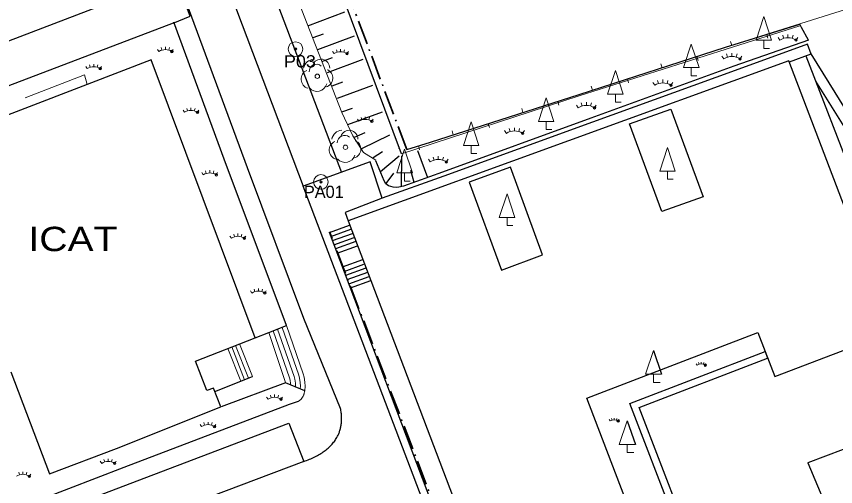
# Model space of a CAD drawing. Extents: x -89153 to -88764, y -100884 to -100462.
# Drawn here: x -89089.4 to -88988.5, y -100662.9 to -100605 of the extents above; entities that cross this region are included whole.
import ezdxf
from ezdxf.enums import TextEntityAlignment as Align

# ---------------------------------------------------------------- set-up
doc = ezdxf.new("R2010")
doc.units = 0
doc.header["$LTSCALE"] = 0.6
doc.header["$PDMODE"] = 32
doc.header["$PDSIZE"] = 0.3
doc.linetypes.add('DOT_DASHED', pattern=[7.7, 5, -1.2, 0.3, -1.2])
for name, color, linetype, lineweight in [('10', 7, 'Continuous', 25), ('11', 7, 'Continuous', 25), ('12', 7, 'Continuous', 25), ('18', 7, 'Continuous', 13), ('2', 7, 'Continuous', 13), ('20', 7, 'Continuous', 13), ('21', 7, 'Continuous', 13), ('23', 7, 'Continuous', 25), ('30', 7, 'Continuous', 25), ('31', 7, 'Continuous', 13), ('32', 7, 'Continuous', 13), ('35', 7, 'Continuous', 13), ('51', 7, 'Continuous', 13), ('52', 7, 'Continuous', 13)]:
    doc.layers.add(name, color=color, linetype=linetype, lineweight=lineweight)
doc.layers.add('60', color=7, linetype='Continuous')

msp = doc.modelspace()

# ---------------------------------------------------------------- linework, layer by layer
at = {"layer": '10'}
for p, q in [((-89049.336, -100624.245), (-89075.411, -100555.455)), ((-89106.034, -100614.037), (-89071.895, -100600.964)), ((-88992.192, -100609.88), (-88979.428, -100643.024)), ((-89026.372, -100698.55), (-89054.091, -100625.887))]:
    msp.add_line(p, q, dxfattribs=at)
for points in [[(-89070.09, -100605.835), (-89067.986, -100604.984), (-89085.366, -100559.267)], [(-89070.09, -100605.835), (-89118.588, -100624.317), (-89120.415, -100619.566)], [(-88930.563, -100618.441), (-88972.211, -100640.75), (-88991.56, -100609.639)], [(-89067.319, -100647.425), (-89060.002, -100644.541), (-89072.776, -100610.347), (-89080.658, -100613.393), (-89105.318, -100622.881), (-89101.674, -100632.689)], [(-88974.117, -100640.489), (-88977.445, -100634.635), (-88990.982, -100612.999)], [(-89008.428, -100666.827), (-89013.852, -100652.622), (-88997.233, -100646.233), (-88996.914, -100647.064)], [(-89090.041, -100648.739), (-89085.301, -100661.292), (-89077.057, -100658.148), (-89064.209, -100653.028), (-89065.131, -100650.731), (-89065.928, -100651.049), (-89067.319, -100647.425)], [(-89008.428, -100666.827), (-89007.572, -100666.574), (-89012.704, -100653.134), (-88996.914, -100647.064)]]:
    msp.add_lwpolyline(points, dxfattribs=at)
for points in [[(-88994.294, -100610.465), (-89048.547, -100630.179), (-89022.724, -100698.048), (-88993.99, -100687.115), (-88965.846, -100676.322), (-88969.116, -100667.581), (-88970.211, -100664.824), (-88974.584, -100653.351), (-88991.966, -100659.946), (-88989.585, -100665.6), (-89010.878, -100673.551), (-89012.964, -100668.165), (-89019.178, -100651.991), (-88998.13, -100643.9), (-88997.233, -100646.233), (-88996.011, -100649.305), (-88981.602, -100643.823)], [(-89009.951, -100629.012), (-89013.905, -100618.213), (-89008.808, -100616.412), (-89004.854, -100627.212)], [(-89028.56, -100623.565), (-89033.633, -100625.416), (-89029.678, -100636.216), (-89024.605, -100634.364)]]:
    msp.add_lwpolyline(points, close=True, dxfattribs=at)
at = {"layer": '11', "linetype": 'DOT_DASHED', "lineweight": 35}
msp.add_line((-89041.327, -100621.378), (-89058.521, -100575.772), dxfattribs=at)
msp.add_lwpolyline([(-89025.026, -100698.846), (-89032.31, -100679.788), (-89050.831, -100631.535)], dxfattribs=at)
at = {"layer": '12'}
for p, q in [((-89080.066, -100557.088), (-89054.091, -100625.887)), ((-89049.003, -100604.516), (-89053.536, -100606.201)), ((-89051.615, -100607.19), (-89052.909, -100607.67)), ((-89047.795, -100607.44), (-89052.328, -100609.125)), ((-89050.512, -100610.114), (-89051.806, -100610.594)), ((-89046.728, -100610.329), (-89051.146, -100611.971)), ((-89049.251, -100613.117), (-89050.545, -100613.597)), ((-89045.558, -100613.514), (-89049.912, -100615.132)), ((-89048.069, -100616.331), (-89049.363, -100616.811)), ((-89044.351, -100616.785), (-89048.624, -100618.373)), ((-89046.489, -100619.345), (-89047.813, -100619.92)), ((-89043.442, -100619.609), (-89046.917, -100621.324)), ((-89044.309, -100621.69), (-89045.449, -100622.423)), ((-89042.26, -100622.19), (-89044.553, -100624.117)), ((-89041.977, -100622.159), (-89042.032, -100625.988)), ((-89040.007, -100621.526), (-89038.775, -100624.829)), ((-89040.874, -100623.924), (-89040.458, -100625.427)), ((-89042.949, -100624.319), (-89043.925, -100625.585)), ((-89050.842, -100631.591), (-89048.367, -100630.697)), ((-89050.663, -100632.076), (-89048.194, -100631.183)), ((-89025.416, -100698.707), (-89050.858, -100631.58)), ((-89050.464, -100632.6), (-89048.007, -100631.717)), ((-89050.288, -100633.114), (-89047.786, -100632.217)), ((-89047.578, -100632.716), (-89050.086, -100633.622)), ((-89049.88, -100634.142), (-89047.391, -100633.258)), ((-89049.25, -100635.82), (-89046.734, -100634.92)), ((-89049.039, -100636.38), (-89046.63, -100635.482)), ((-89048.848, -100636.866), (-89046.339, -100635.961)), ((-89048.667, -100637.4), (-89046.132, -100636.489)), ((-89048.455, -100637.909), (-89045.952, -100637.008)), ((-89048.268, -100638.412), (-89045.765, -100637.508))]:
    msp.add_line(p, q, dxfattribs=at)
for points in [[(-89086.891, -100672.273), (-89088.693, -100667.555), (-89075.375, -100662.477), (-89055.851, -100655.045), (-89054.018, -100659.769)], [(-89054.018, -100659.769), (-89073.457, -100667.108), (-89086.891, -100672.273)]]:
    msp.add_lwpolyline(points, dxfattribs=at)
at = {"layer": '18'}
for p, q in [((-89001.325, -100608.579), (-89001.474, -100608.102)), ((-88997.03, -100607.236), (-88996.881, -100607.713)), ((-89005.61, -100609.953), (-89005.457, -100610.429)), ((-89009.893, -100611.333), (-89010.047, -100610.857)), ((-89014.176, -100612.713), (-89014.023, -100613.189)), ((-89018.459, -100614.093), (-89018.613, -100613.617)), ((-89022.745, -100615.467), (-89022.592, -100615.943)), ((-89027.031, -100616.837), (-89027.183, -100616.361)), ((-89031.317, -100618.207), (-89031.165, -100618.684)), ((-89035.604, -100619.577), (-89035.756, -100619.101)), ((-89039.894, -100620.934), (-89039.746, -100621.412))]:
    msp.add_line(p, q, dxfattribs=at)
for points in [[(-89041.327, -100621.378), (-89038.387, -100620.467), (-89020.116, -100614.627), (-89002.092, -100608.819), (-88911.301, -100580.279)], [(-89080.658, -100613.393), (-89081.009, -100612.224), (-89088.285, -100615.017)]]:
    msp.add_lwpolyline(points, dxfattribs=at)
at = {"layer": '18', "lineweight": 25}
msp.add_lwpolyline([(-89041.327, -100621.378), (-89038.387, -100620.467), (-89020.116, -100614.627), (-89002.092, -100608.819), (-88992.945, -100605.959)], dxfattribs=at)
at = {"layer": '2', "lineweight": 25}
for p, q in [((-88994.216, -100610.626), (-88991.56, -100609.639)), ((-89064.953, -100651.174), (-89060.321, -100649.315))]:
    msp.add_line(p, q, dxfattribs=at)
at = {"layer": '2'}
for p, q in [((-89061.907, -100645.292), (-89060.321, -100649.315)), ((-89063.348, -100645.86), (-89061.759, -100649.892)), ((-89062.875, -100645.673), (-89061.286, -100649.702)), ((-89062.391, -100645.483), (-89060.804, -100649.509))]:
    msp.add_line(p, q, dxfattribs=at)
at = {"layer": '2', "lineweight": 25}
msp.add_lwpolyline([(-88991.9, -100607.935), (-88992.749, -100606.363), (-88992.946, -100605.956)], dxfattribs=at)
at = {"layer": '2'}
for points in [[(-89056.669, -100643.268), (-89054.629, -100649.146), (-89054.528, -100649.515), (-89054.449, -100650.064), (-89054.419, -100650.498), (-89054.46, -100650.832)], [(-89056.118, -100643.057), (-89054.065, -100648.971), (-89053.949, -100649.395), (-89053.862, -100650.001), (-89053.826, -100650.513), (-89053.893, -100651.06)], [(-89058.322, -100643.901), (-89056.304, -100649.922), (-89056.271, -100650.043), (-89056.26, -100650.11)], [(-89057.772, -100643.69), (-89055.757, -100649.495), (-89055.685, -100649.756), (-89055.623, -100650.189), (-89055.611, -100650.371)], [(-89057.221, -100643.479), (-89055.193, -100649.321), (-89055.107, -100649.635), (-89055.036, -100650.126), (-89055.011, -100650.482), (-89055.026, -100650.605)]]:
    msp.add_lwpolyline(points, dxfattribs=at)
for centre in [(-89055.023, -100609.037), (-89051.898, -100625.378)]:
    msp.add_circle(centre, 0.9, dxfattribs=at)
for p in [(-89055.023, -100609.037), (-89051.898, -100625.378)]:
    msp.add_point(p, dxfattribs=at)
at = {"layer": '20'}
for p, q in [((-89071.841, -100609.337), (-89072.017, -100609.069)), ((-89071.465, -100609.161), (-89071.559, -100608.851)), ((-89071.041, -100609.097), (-89071.041, -100608.777)), ((-89070.627, -100609.157), (-89070.537, -100608.853)), ((-89070.241, -100609.337), (-89070.065, -100609.069)), ((-89049.901, -100609.425), (-89049.995, -100609.115)), ((-89049.477, -100609.361), (-89049.477, -100609.041)), ((-89049.063, -100609.421), (-89048.973, -100609.117)), ((-89050.277, -100609.601), (-89050.453, -100609.333)), ((-89048.677, -100609.601), (-89048.501, -100609.333)), ((-89080.286, -100611.268), (-89080.38, -100610.958)), ((-89079.862, -100611.204), (-89079.862, -100610.884)), ((-89079.448, -100611.264), (-89079.358, -100610.96)), ((-89080.662, -100611.444), (-89080.838, -100611.176)), ((-89079.062, -100611.444), (-89078.886, -100611.176)), ((-89068.691, -100616.816), (-89068.867, -100616.548)), ((-89068.315, -100616.64), (-89068.409, -100616.33)), ((-89067.891, -100616.576), (-89067.891, -100616.256)), ((-89067.477, -100616.636), (-89067.387, -100616.332)), ((-89067.091, -100616.816), (-89066.915, -100616.548)), ((-89047.231, -100617.922), (-89047.407, -100617.654)), ((-89046.855, -100617.746), (-89046.949, -100617.436)), ((-89046.431, -100617.682), (-89046.431, -100617.362)), ((-89046.017, -100617.742), (-89045.927, -100617.438)), ((-89045.631, -100617.922), (-89045.455, -100617.654)), ((-89066.381, -100624.505), (-89066.557, -100624.237)), ((-89066.005, -100624.329), (-89066.099, -100624.019)), ((-89065.581, -100624.265), (-89065.581, -100623.945)), ((-89065.167, -100624.325), (-89065.077, -100624.021)), ((-89064.781, -100624.505), (-89064.605, -100624.237)), ((-89062.915, -100632.3), (-89063.091, -100632.032)), ((-89062.539, -100632.124), (-89062.633, -100631.814)), ((-89062.115, -100632.06), (-89062.115, -100631.74)), ((-89061.701, -100632.12), (-89061.611, -100631.816)), ((-89061.315, -100632.3), (-89061.139, -100632.032)), ((-89060.395, -100639.041), (-89060.571, -100638.773)), ((-89060.019, -100638.865), (-89060.113, -100638.555)), ((-89059.595, -100638.801), (-89059.595, -100638.481)), ((-89059.181, -100638.861), (-89059.091, -100638.557)), ((-89058.795, -100639.041), (-89058.619, -100638.773)), ((-89005.583, -100647.911), (-89005.693, -100647.744)), ((-89005.347, -100647.8), (-89005.406, -100647.607)), ((-89005.083, -100647.761), (-89005.083, -100647.561)), ((-89004.824, -100647.798), (-89004.767, -100647.608)), ((-89004.583, -100647.911), (-89004.473, -100647.744)), ((-89058.4, -100652.102), (-89058.576, -100651.834)), ((-89058.024, -100651.926), (-89058.118, -100651.616)), ((-89057.6, -100651.862), (-89057.6, -100651.542)), ((-89057.186, -100651.922), (-89057.096, -100651.618)), ((-89056.8, -100652.102), (-89056.624, -100651.834)), ((-89016.067, -100654.672), (-89016.126, -100654.479)), ((-89015.803, -100654.633), (-89015.803, -100654.433)), ((-89015.544, -100654.67), (-89015.487, -100654.48)), ((-89066.591, -100655.473), (-89066.767, -100655.205)), ((-89066.215, -100655.297), (-89066.309, -100654.987)), ((-89065.791, -100655.233), (-89065.791, -100654.913)), ((-89065.377, -100655.293), (-89065.287, -100654.989)), ((-89064.991, -100655.473), (-89064.815, -100655.205)), ((-89016.303, -100654.783), (-89016.413, -100654.616)), ((-89015.303, -100654.783), (-89015.193, -100654.616)), ((-89078.501, -100659.826), (-89078.595, -100659.516)), ((-89078.077, -100659.762), (-89078.077, -100659.442)), ((-89077.663, -100659.822), (-89077.573, -100659.518)), ((-89078.877, -100660.002), (-89079.053, -100659.734)), ((-89077.277, -100660.002), (-89077.101, -100659.734)), ((-89089.002, -100661.406), (-89089.096, -100661.096)), ((-89088.578, -100661.342), (-89088.578, -100661.022)), ((-89088.164, -100661.402), (-89088.074, -100661.098)), ((-89087.778, -100661.582), (-89087.602, -100661.314))]:
    msp.add_line(p, q, dxfattribs=at)
for centre, radius in [((-89071.041, -100610.5503), 1.4533), ((-89049.477, -100610.8143), 1.4533), ((-89079.862, -100612.6573), 1.4533), ((-89067.891, -100618.0293), 1.4533), ((-89046.431, -100619.1353), 1.4533), ((-89065.581, -100625.7183), 1.4533), ((-89062.115, -100633.5133), 1.4533), ((-89059.595, -100640.2543), 1.4533), ((-89005.0828, -100648.6686), 0.9083), ((-89057.6, -100653.3153), 1.4533), ((-89065.791, -100656.6863), 1.4533), ((-89015.8031, -100655.5405), 0.9083), ((-89078.077, -100661.2153), 1.4533), ((-89088.578, -100662.7953), 1.4533)]:
    msp.add_arc(centre, radius, 56.60151, 123.39849, dxfattribs=at)
for p in [(-89070.241, -100609.337), (-89048.677, -100609.601), (-89079.062, -100611.444), (-89067.091, -100616.816), (-89045.631, -100617.922), (-89064.781, -100624.505), (-89061.315, -100632.3), (-89058.795, -100639.041), (-89004.583, -100647.911), (-89056.8, -100652.102), (-89064.991, -100655.473), (-89015.303, -100654.783), (-89077.277, -100660.002), (-89087.778, -100661.582)]:
    msp.add_point(p, dxfattribs=at)
at = {"layer": '21'}
for centre in [(-89052.3405, -100612.3785), (-89048.8755, -100621.1155)]:
    msp.add_circle(centre, 0.2737, dxfattribs=at)
for centre, radius, start, end in [((-89052.6684, -100611.6594), 1.3901, 95.22462, 168.57542), ((-89052.4366, -100611.8162), 0.9128, 49.6043, 181.68267), ((-89051.8856, -100611.3547), 1.0742, 357.9563, 161.79057), ((-89053.1495, -100612.7283), 1.1831, 114.76228, 253.22075), ((-89051.5473, -100612.6037), 1.1107, 284.5123, 68.26394), ((-89052.3612, -100613.0383), 1.2099, 218.95546, 346.05052), ((-89049.2034, -100620.3964), 1.3901, 95.22462, 168.57542), ((-89048.4206, -100620.0917), 1.0742, 357.9563, 161.79057), ((-89048.9716, -100620.5532), 0.9128, 49.6043, 181.68267), ((-89049.6845, -100621.4653), 1.1831, 114.76228, 253.22075), ((-89048.0823, -100621.3407), 1.1107, 284.5123, 68.26394), ((-89048.8962, -100621.7753), 1.2099, 218.95546, 346.05052)]:
    msp.add_arc(centre, radius, start, end, dxfattribs=at)
at = {"layer": '23'}
for points in [[(-89049.473, -100653.259), (-89053.999, -100642.194), (-89060.937, -100623.656), (-89071.281, -100595.63)], [(-88991.563, -100609.643), (-88992.018, -100608.426), (-89000.896, -100611.653), (-89018.478, -100618.02), (-89036.75, -100624.662), (-89044.337, -100627.371), (-89048.928, -100629.127), (-89048.551, -100630.169)], [(-89044.337, -100627.371), (-89045.834, -100622.917), (-89054.091, -100625.887)]]:
    msp.add_lwpolyline(points, dxfattribs=at)
msp.add_open_spline([(-89054.018, -100659.769), (-89048.582, -100657.848), (-89049.473, -100653.259)], degree=2, dxfattribs=at)
at = {"layer": '30'}
msp.add_line((-89041.958, -100621.903), (-89069.03, -100549.625), dxfattribs=at)
at = {"layer": '30', "lineweight": 13}
msp.add_line((-88991.957, -100659.967), (-88991.917, -100659.927), dxfattribs=at)
at = {"layer": '31'}
msp.add_line((-89042.314, -100621.235), (-89042.295, -100621.28), dxfattribs=at)
at = {"layer": '31', "lineweight": 25}
for p, q in [((-89056.26, -100650.11), (-89064.168, -100653.028)), ((-89053.893, -100651.06), (-89056.26, -100650.11))]:
    msp.add_line(p, q, dxfattribs=at)
at = {"layer": '31'}
for points in [[(-88998.331, -100607.949), (-88996.431, -100607.949), (-88997.381, -100605.049)], [(-89007.257, -100611.317), (-89005.357, -100611.317), (-89006.307, -100608.417)], [(-89016.603, -100614.581), (-89014.703, -100614.581), (-89015.653, -100611.681)], [(-89025.109, -100617.949), (-89023.209, -100617.949), (-89024.159, -100615.049)], [(-89034.35, -100620.897), (-89032.45, -100620.897), (-89033.4, -100617.997)], [(-89010.197, -100624.055), (-89008.297, -100624.055), (-89009.247, -100621.155)], [(-89042.541, -100624.266), (-89040.641, -100624.266), (-89041.591, -100621.366)], [(-89029.939, -100629.74), (-89028.039, -100629.74), (-89028.989, -100626.84)]]:
    msp.add_lwpolyline(points, close=True, dxfattribs=at)
at = {"layer": '31', "lineweight": 25}
for points in [[(-89060.002, -100644.541), (-89058.322, -100643.901), (-89056.118, -100643.057), (-89063.808, -100622.592), (-89069.992, -100605.728)], [(-89054.705, -100652.369), (-89055.788, -100652.748), (-89076.144, -100660.492), (-89089.754, -100665.755)]]:
    msp.add_lwpolyline(points, dxfattribs=at)
at = {"layer": '31'}
for points in [[(-88996.681, -100608.949), (-88997.381, -100608.949), (-88997.381, -100607.949)], [(-89005.607, -100612.317), (-89006.307, -100612.317), (-89006.307, -100611.317)], [(-89014.953, -100615.581), (-89015.653, -100615.581), (-89015.653, -100614.581)], [(-89023.459, -100618.949), (-89024.159, -100618.949), (-89024.159, -100617.949)], [(-89032.7, -100621.897), (-89033.4, -100621.897), (-89033.4, -100620.897)], [(-89008.547, -100625.055), (-89009.247, -100625.055), (-89009.247, -100624.055)], [(-89040.891, -100625.266), (-89041.591, -100625.266), (-89041.591, -100624.266)], [(-89028.289, -100630.74), (-89028.989, -100630.74), (-89028.989, -100629.74)]]:
    msp.add_lwpolyline(points, dxfattribs=at)
msp.add_open_spline([(-89054.705, -100652.369), (-89054.025, -100652.032), (-89053.893, -100651.06)], degree=2, dxfattribs=at)
at = {"layer": '32'}
msp.add_lwpolyline([(-89073.85, -100553.786), (-89053.957, -100604.986), (-89049.308, -100616.827), (-89047.986, -100619.699), (-89046.643, -100621.765), (-89045.123, -100622.717)], dxfattribs=at)
at = {"layer": '32', "lineweight": 25}
msp.add_lwpolyline([(-88991.9, -100607.935), (-89001.078, -100611.151), (-89018.66, -100617.518), (-89036.931, -100624.159), (-89041.742, -100625.893), (-89042.292, -100626.02), (-89042.63, -100626.063), (-89043.011, -100626.02), (-89043.56, -100625.851), (-89043.899, -100625.597), (-89044.11, -100625.259), (-89045.125, -100622.764)], dxfattribs=at)
at = {"layer": '35'}
msp.add_lwpolyline([(-89041.958, -100621.903), (-89020.099, -100614.789), (-89002.029, -100609.034), (-88992.93, -100606.191)], dxfattribs=at)
at = {"layer": '51'}
for p, q in [((-88995.412, -100607.93), (-88995.632, -100607.596)), ((-88994.94, -100607.71), (-88995.058, -100607.322)), ((-88994.412, -100607.63), (-88994.412, -100607.23)), ((-88993.894, -100607.706), (-88993.78, -100607.324)), ((-88993.412, -100607.93), (-88993.192, -100607.596)), ((-89002.31, -100610.245), (-89002.53, -100609.911)), ((-89001.838, -100610.025), (-89001.956, -100609.637)), ((-89001.31, -100609.945), (-89001.31, -100609.545)), ((-89000.792, -100610.021), (-89000.678, -100609.639)), ((-89000.31, -100610.245), (-89000.09, -100609.911)), ((-89010.813, -100613.49), (-89011.033, -100613.156)), ((-89010.341, -100613.27), (-89010.459, -100612.882)), ((-89009.813, -100613.19), (-89009.813, -100612.79)), ((-89009.295, -100613.266), (-89009.181, -100612.884)), ((-89008.813, -100613.49), (-89008.593, -100613.156)), ((-89020.224, -100616.26), (-89020.444, -100615.926)), ((-89019.752, -100616.04), (-89019.87, -100615.652)), ((-89019.224, -100615.96), (-89019.224, -100615.56)), ((-89018.706, -100616.036), (-89018.592, -100615.654)), ((-89018.224, -100616.26), (-89018.004, -100615.926)), ((-89029.068, -100619.404), (-89029.288, -100619.07)), ((-89028.596, -100619.184), (-89028.714, -100618.796)), ((-89028.068, -100619.104), (-89028.068, -100618.704)), ((-89027.55, -100619.18), (-89027.436, -100618.798)), ((-89027.068, -100619.404), (-89026.848, -100619.07)), ((-89037.445, -100622.62), (-89037.445, -100622.22)), ((-89038.445, -100622.92), (-89038.665, -100622.586)), ((-89037.973, -100622.7), (-89038.091, -100622.312)), ((-89036.927, -100622.696), (-89036.813, -100622.314)), ((-89036.445, -100622.92), (-89036.225, -100622.586))]:
    msp.add_line(p, q, dxfattribs=at)
for centre in [(-88994.4107, -100609.4502), (-89001.3091, -100611.7646), (-89009.813, -100615.0089), (-89019.2242, -100617.7787), (-89028.0691, -100620.9224), (-89037.4459, -100624.4371)]:
    msp.add_arc(centre, 1.8167, 56.60151, 123.39849, dxfattribs=at)
for p in [(-88993.412, -100607.93), (-89000.31, -100610.245), (-89008.813, -100613.49), (-89018.224, -100616.26), (-89027.068, -100619.404), (-89036.445, -100622.92)]:
    msp.add_point(p, dxfattribs=at)
at = {"layer": '52', "lineweight": 25}
for p, q in [((-89010.959, -100646.132), (-89009.959, -100649.032)), ((-89014.186, -100654.775), (-89013.186, -100657.675))]:
    msp.add_line(p, q, dxfattribs=at)
at = {"layer": '52'}
for points in [[(-89009.959, -100649.032), (-89011.959, -100649.032), (-89010.959, -100646.132)], [(-89010.959, -100649.032), (-89010.959, -100650.032), (-89010.159, -100650.032)], [(-89013.186, -100657.675), (-89015.186, -100657.675), (-89014.186, -100654.775)], [(-89014.186, -100657.675), (-89014.186, -100658.675), (-89013.386, -100658.675)]]:
    msp.add_lwpolyline(points, dxfattribs=at)

# ---------------------------------------------------------------- texts
at = {"layer": '2', "width": 1.1}
msp.add_text('P03', height=1.5, dxfattribs=at).set_placement((-89056.444, -100611.292))
at = {"layer": '2'}
msp.add_text('PA01', height=1.5, dxfattribs=at).set_placement((-89051.538, -100627.346), align=Align.CENTER)
at = {"layer": '60', "width": 1.2}
msp.add_text('ICAT', height=3, dxfattribs=at).set_placement((-89087.897, -100633.894))

doc.saveas('drawing.dxf')
